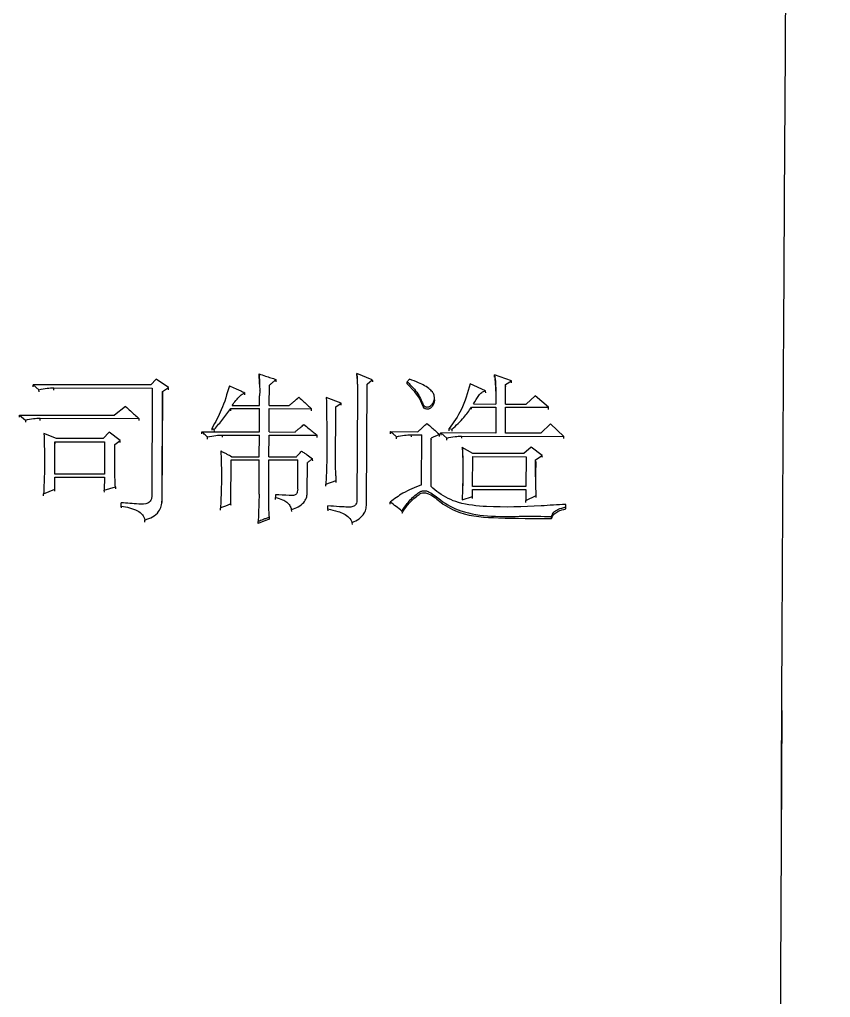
# Model space of a CAD drawing. Header units: millimetres. Extents: x 2448 to 4397, y 790 to 2168.
# Drawn here: x 2874.71 to 2885.37, y 1966.72 to 1979.56 of the extents above; entities that cross this region are included whole.
import ezdxf

# ---------------------------------------------------------------- set-up
doc = ezdxf.new("R2010")
doc.units = ezdxf.units.MM

msp = doc.modelspace()

# ---------------------------------------------------------------- linework, layer by layer
at = {"color": 7, "linetype": 'Continuous', "lineweight": 25}
for p, q in [((2879.346, 1974.829), (2879.142, 1974.912)), ((2879.143, 1974.883), (2879.148, 1974.8)), ((2881.176, 1974.817), (2880.953, 1974.892)), ((2874.887, 1974.764), (2874.965, 1974.698)), ((2876.435, 1974.761), (2874.887, 1974.764)), ((2874.888, 1974.735), (2874.887, 1974.764)), ((2876.504, 1974.835), (2876.435, 1974.761)), ((2876.669, 1974.727), (2876.504, 1974.835)), ((2877.991, 1974.492), (2877.993, 1974.757)), ((2877.994, 1974.729), (2877.993, 1974.757)), ((2879.148, 1974.8), (2879.15, 1974.73)), ((2879.27, 1973.215), (2879.278, 1974.771)), ((2879.278, 1974.771), (2879.346, 1974.829)), ((2879.805, 1974.774), (2879.804, 1974.803)), ((2880.835, 1974.685), (2880.631, 1974.777)), ((2881.097, 1974.51), (2881.098, 1974.767)), ((2881.098, 1974.767), (2881.176, 1974.817)), ((2881.099, 1974.739), (2881.098, 1974.767)), ((2874.966, 1974.669), (2874.965, 1974.698)), ((2875.16, 1974.722), (2876.454, 1974.719)), ((2875.16, 1974.693), (2875.16, 1974.722)), ((2876.454, 1974.719), (2876.447, 1973.288)), ((2876.583, 1973.246), (2876.59, 1974.677)), ((2876.584, 1973.219), (2876.591, 1974.649)), ((2876.59, 1974.677), (2876.669, 1974.727)), ((2877.672, 1974.63), (2877.671, 1974.659)), ((2877.865, 1974.691), (2877.866, 1974.685)), ((2877.865, 1974.492), (2877.865, 1974.617)), ((2879.151, 1974.655), (2879.143, 1973.248)), ((2880.163, 1974.578), (2880.162, 1974.607)), ((2880.836, 1974.656), (2880.835, 1974.685)), ((2881.487, 1974.617), (2881.369, 1974.51)), ((2881.661, 1974.467), (2881.487, 1974.617)), ((2876.103, 1974.479), (2875.956, 1974.363)), ((2877.505, 1974.493), (2877.865, 1974.492)), ((2877.991, 1974.492), (2878.254, 1974.491)), ((2878.936, 1974.523), (2878.741, 1974.598)), ((2878.867, 1974.473), (2878.936, 1974.523)), ((2880.678, 1974.511), (2880.97, 1974.51)), ((2881.097, 1974.51), (2881.369, 1974.51)), ((2874.71, 1974.366), (2874.787, 1974.299)), ((2874.71, 1974.366), (2875.956, 1974.363)), ((2874.711, 1974.338), (2874.71, 1974.366)), ((2877.485, 1974.451), (2877.865, 1974.451)), ((2877.863, 1974.143), (2877.865, 1974.451)), ((2877.989, 1974.143), (2877.991, 1974.45)), ((2877.991, 1974.45), (2878.546, 1974.449)), ((2878.863, 1973.7), (2878.867, 1974.473)), ((2880.649, 1974.47), (2880.97, 1974.469)), ((2880.97, 1974.469), (2880.968, 1974.128)), ((2881.095, 1974.128), (2881.097, 1974.469)), ((2881.097, 1974.469), (2881.661, 1974.467)), ((2874.982, 1974.324), (2876.277, 1974.321)), ((2874.983, 1974.296), (2874.982, 1974.324)), ((2881.689, 1974.251), (2881.562, 1974.127)), ((2881.864, 1974.085), (2881.689, 1974.251)), ((2875.195, 1974.057), (2875.03, 1974.124)), ((2875.887, 1974.139), (2875.808, 1974.056)), ((2876.032, 1974.031), (2875.887, 1974.139)), ((2877.104, 1974.145), (2877.863, 1974.143)), ((2877.104, 1974.117), (2877.104, 1974.145)), ((2877.241, 1974.167), (2877.24, 1974.194)), ((2877.27, 1974.15), (2877.269, 1974.178)), ((2877.376, 1974.103), (2877.863, 1974.102)), ((2877.377, 1974.075), (2877.376, 1974.103)), ((2877.861, 1973.819), (2877.863, 1974.102)), ((2877.988, 1973.818), (2877.989, 1974.101)), ((2877.989, 1974.143), (2878.33, 1974.142)), ((2877.989, 1974.101), (2878.622, 1974.1)), ((2877.99, 1974.074), (2877.989, 1974.101)), ((2879.586, 1974.148), (2879.946, 1974.147)), ((2879.587, 1974.12), (2879.586, 1974.148)), ((2879.858, 1974.106), (2879.995, 1974.105)), ((2879.859, 1974.078), (2879.858, 1974.106)), ((2879.991, 1973.447), (2879.995, 1974.105)), ((2880.248, 1974.13), (2880.325, 1974.063)), ((2880.968, 1974.128), (2880.248, 1974.13)), ((2880.249, 1974.102), (2880.248, 1974.13)), ((2880.355, 1974.188), (2880.394, 1974.179)), ((2880.356, 1974.16), (2880.355, 1974.188)), ((2881.562, 1974.127), (2881.095, 1974.128)), ((2875.173, 1973.591), (2875.175, 1974.016)), ((2875.175, 1974.016), (2875.827, 1974.014)), ((2875.808, 1974.056), (2875.195, 1974.057)), ((2875.827, 1974.014), (2875.825, 1973.589)), ((2875.962, 1973.631), (2875.964, 1973.981)), ((2875.964, 1973.981), (2876.032, 1974.031)), ((2877.182, 1974.051), (2877.181, 1974.078)), ((2879.664, 1974.054), (2879.664, 1974.081)), ((2880.118, 1973.43), (2880.121, 1974.063)), ((2880.326, 1974.036), (2880.325, 1974.063)), ((2880.52, 1974.088), (2881.864, 1974.085)), ((2880.521, 1974.06), (2880.52, 1974.088)), ((2880.665, 1973.862), (2880.529, 1973.938)), ((2881.337, 1973.861), (2880.665, 1973.862)), ((2881.435, 1973.944), (2881.337, 1973.861)), ((2881.58, 1973.836), (2881.435, 1973.944)), ((2881.492, 1973.777), (2881.58, 1973.836)), ((2877.488, 1973.202), (2877.491, 1973.778)), ((2877.491, 1973.778), (2877.861, 1973.777)), ((2877.501, 1973.819), (2877.861, 1973.819)), ((2877.858, 1973.326), (2877.861, 1973.777)), ((2877.985, 1973.268), (2877.987, 1973.777)), ((2877.987, 1973.777), (2878.367, 1973.776)), ((2877.988, 1973.818), (2878.348, 1973.817)), ((2878.365, 1973.392), (2878.367, 1973.776)), ((2878.491, 1973.342), (2878.493, 1973.742)), ((2880.663, 1973.429), (2880.665, 1973.821)), ((2880.665, 1973.821), (2881.366, 1973.819)), ((2881.366, 1973.819), (2881.364, 1973.427)), ((2881.493, 1973.75), (2881.492, 1973.777)), ((2881.493, 1973.75), (2881.493, 1973.678)), ((2875.825, 1973.589), (2875.173, 1973.591)), ((2875.963, 1973.604), (2875.962, 1973.631)), ((2878.746, 1973.633), (2878.735, 1973.458)), ((2875.172, 1973.391), (2875.173, 1973.549)), ((2875.173, 1973.549), (2875.825, 1973.548)), ((2875.174, 1973.523), (2875.173, 1973.549)), ((2875.825, 1973.548), (2875.824, 1973.381)), ((2878.735, 1973.458), (2878.872, 1973.508)), ((2875.026, 1973.332), (2875.172, 1973.391)), ((2875.026, 1973.306), (2875.026, 1973.332)), ((2875.824, 1973.381), (2875.97, 1973.422)), ((2875.825, 1973.355), (2875.824, 1973.381)), ((2875.97, 1973.422), (2875.971, 1973.395)), ((2878.492, 1973.315), (2878.491, 1973.342)), ((2880.662, 1973.295), (2880.663, 1973.387)), ((2881.364, 1973.427), (2880.663, 1973.429)), ((2880.663, 1973.387), (2881.363, 1973.386)), ((2880.663, 1973.361), (2880.663, 1973.387)), ((2881.363, 1973.386), (2881.363, 1973.244)), ((2876.047, 1973.171), (2876.047, 1973.213)), ((2876.584, 1973.219), (2876.583, 1973.246)), ((2877.986, 1973.241), (2877.985, 1973.268)), ((2878.073, 1973.318), (2878.072, 1973.284)), ((2878.073, 1973.258), (2878.072, 1973.284)), ((2879.27, 1973.188), (2879.27, 1973.215)), ((2879.582, 1973.196), (2879.581, 1973.222)), ((2880.526, 1973.254), (2880.662, 1973.295)), ((2881.363, 1973.244), (2881.499, 1973.31)), ((2881.363, 1973.218), (2881.363, 1973.244)), ((2881.888, 1973.159), (2881.888, 1973.192)), ((2881.889, 1973.166), (2881.888, 1973.192)), ((2876.048, 1973.146), (2876.047, 1973.171)), ((2877.352, 1973.118), (2877.351, 1973.144)), ((2878.287, 1973.099), (2878.286, 1973.125)), ((2878.763, 1973.132), (2878.763, 1973.174)), ((2878.764, 1973.106), (2878.763, 1973.132)), ((2881.889, 1973.133), (2881.888, 1973.159)), ((2879.084, 1972.93), (2879.083, 1972.956))]:
    msp.add_line(p, q, dxfattribs=at)
at = {"color": 7, "linetype": 'Continuous', "lineweight": 25, "flags": 128}
for points in [[(2877.858, 1974.878), (2877.858, 1974.894), (2877.857, 1974.907)], [(2879.143, 1974.883), (2879.143, 1974.9), (2879.142, 1974.912)], [(2880.954, 1974.863), (2880.953, 1974.879), (2880.953, 1974.892)], [(2878.082, 1974.803), (2878.081, 1974.819), (2878.081, 1974.832)], [(2879.279, 1974.742), (2879.278, 1974.758), (2879.278, 1974.771)], [(2879.346, 1974.829), (2879.347, 1974.813), (2879.347, 1974.8)], [(2880.16, 1974.577), (2880.164, 1974.56), (2880.155, 1974.517), (2880.133, 1974.477), (2880.112, 1974.457), (2880.085, 1974.445), (2880.058, 1974.443), (2880.042, 1974.448), (2880.029, 1974.457), (2880.014, 1974.478), (2879.964, 1974.586), (2879.904, 1974.671), (2879.805, 1974.774), (2879.805, 1974.774)], [(2881.177, 1974.788), (2881.177, 1974.804), (2881.176, 1974.817)], [(2876.591, 1974.649), (2876.591, 1974.665), (2876.59, 1974.677)], [(2876.669, 1974.698), (2876.669, 1974.714), (2876.669, 1974.727)], [(2878.937, 1974.495), (2878.936, 1974.51), (2878.936, 1974.523)], [(2877.486, 1974.423), (2877.485, 1974.439), (2877.485, 1974.451)], [(2877.992, 1974.422), (2877.991, 1974.438), (2877.991, 1974.45)], [(2878.547, 1974.421), (2878.546, 1974.437), (2878.546, 1974.449)], [(2878.868, 1974.445), (2878.868, 1974.461), (2878.867, 1974.473)], [(2880.65, 1974.441), (2880.649, 1974.45), (2880.649, 1974.458), (2880.649, 1974.47)], [(2881.097, 1974.44), (2881.097, 1974.456), (2881.097, 1974.469)], [(2881.662, 1974.439), (2881.662, 1974.455), (2881.661, 1974.467)], [(2874.787, 1974.299), (2874.788, 1974.285), (2874.788, 1974.272)], [(2876.277, 1974.321), (2876.277, 1974.305), (2876.278, 1974.293)], [(2877.24, 1974.194), (2877.255, 1974.186), (2877.269, 1974.178)], [(2878.623, 1974.072), (2878.622, 1974.088), (2878.622, 1974.1)], [(2880.228, 1974.113), (2880.188, 1974.094), (2880.154, 1974.079), (2880.121, 1974.063)], [(2880.229, 1974.086), (2880.229, 1974.101), (2880.228, 1974.113)], [(2880.395, 1974.152), (2880.395, 1974.164), (2880.394, 1974.171), (2880.394, 1974.179)], [(2875.176, 1973.988), (2875.176, 1974.004), (2875.175, 1974.016)], [(2875.964, 1973.954), (2875.964, 1973.969), (2875.964, 1973.981)], [(2876.033, 1974.003), (2876.032, 1974.018), (2876.032, 1974.031)], [(2880.122, 1974.036), (2880.121, 1974.051), (2880.121, 1974.063)], [(2881.864, 1974.057), (2881.864, 1974.072), (2881.864, 1974.085)], [(2880.53, 1973.91), (2880.53, 1973.925), (2880.529, 1973.938)], [(2881.581, 1973.808), (2881.58, 1973.823), (2881.58, 1973.836)], [(2877.492, 1973.751), (2877.491, 1973.766), (2877.491, 1973.778)], [(2877.988, 1973.75), (2877.988, 1973.764), (2877.987, 1973.777)], [(2878.494, 1973.715), (2878.494, 1973.73), (2878.493, 1973.742)], [(2878.563, 1973.765), (2878.562, 1973.78), (2878.562, 1973.792)], [(2880.666, 1973.794), (2880.665, 1973.809), (2880.665, 1973.821)], [(2878.736, 1973.432), (2878.736, 1973.446), (2878.735, 1973.458)], [(2878.873, 1973.481), (2878.872, 1973.496), (2878.872, 1973.508)], [(2875.173, 1973.364), (2875.172, 1973.379), (2875.172, 1973.391)], [(2877.489, 1973.176), (2877.488, 1973.19), (2877.488, 1973.202)], [(2880.663, 1973.269), (2880.662, 1973.283), (2880.662, 1973.295)], [(2881.5, 1973.284), (2881.5, 1973.298), (2881.499, 1973.31)], [(2879.736, 1973.105), (2879.736, 1973.098), (2879.737, 1973.092), (2879.737, 1973.079)], [(2876.358, 1972.961), (2876.358, 1972.968), (2876.358, 1972.976), (2876.357, 1972.987)], [(2877.848, 1972.94), (2877.847, 1972.955), (2877.847, 1972.967)], [(2877.994, 1972.999), (2877.921, 1972.97), (2877.848, 1972.94)], [(2877.994, 1972.999), (2877.994, 1973.013), (2877.993, 1973.025)], [(2881.703, 1973.008), (2881.703, 1973.015), (2881.703, 1973.022), (2881.702, 1973.034)], [(2884.728, 1970.485), (2884.71, 1967.016), (2884.688, 1962.24), (2884.669, 1957.395), (2884.654, 1952.504), (2884.642, 1947.591)]]:
    msp.add_lwpolyline(points, dxfattribs=at)
at = {"color": 7, "linetype": 'Continuous', "lineweight": 25}
for points, knots in [([(2884.722, 1969.079), (2884.724, 1969.716), (2884.735, 1972.173), (2884.758, 1976.322), (2884.793, 1982), (2884.838, 1987.906), (2884.892, 1993.88), (2884.951, 1999.355), (2885.015, 2004.243), (2885.083, 2008.503), (2885.147, 2011.77), (2885.207, 2014.184), (2885.261, 2015.94), (2885.313, 2017.184), (2885.348, 2017.856), (2885.366, 2018.015), (2885.367, 2018.028)], [0, 0, 0, 0, 0.025081, 0.096731, 0.168379, 0.261527, 0.354972, 0.448119, 0.541261, 0.634699, 0.727839, 0.796603, 0.865366, 0.934128, 0.994724, 1, 1, 1, 1]), ([(2877.857, 1974.907), (2877.86, 1974.873), (2877.864, 1974.808), (2877.866, 1974.711), (2877.866, 1974.648), (2877.865, 1974.617)], [0, 0, 0, 0, 0.351074, 0.675448, 1, 1, 1, 1]), ([(2877.857, 1974.907), (2877.886, 1974.897), (2877.937, 1974.88), (2878.011, 1974.855), (2878.058, 1974.84), (2878.081, 1974.832)], [0, 0, 0, 0, 0.379145, 0.689572, 1, 1, 1, 1]), ([(2877.864, 1974.771), (2877.864, 1974.775), (2877.863, 1974.811), (2877.861, 1974.847), (2877.858, 1974.878)], [0, 0, 0, 0, 0.127926, 1, 1, 1, 1]), ([(2879.142, 1974.912), (2879.144, 1974.884), (2879.148, 1974.827), (2879.15, 1974.741), (2879.15, 1974.684), (2879.151, 1974.655)], [0, 0, 0, 0, 0.334077, 0.666963, 1, 1, 1, 1]), ([(2880.953, 1974.892), (2880.958, 1974.854), (2880.967, 1974.777), (2880.97, 1974.649), (2880.97, 1974.561), (2880.97, 1974.51)], [0, 0, 0, 0, 0.3030615, 0.6060835, 1, 1, 1, 1]), ([(2877.467, 1974.75), (2877.436, 1974.643), (2877.381, 1974.45), (2877.283, 1974.273), (2877.24, 1974.194)], [0, 0, 0, 0, 0.5572074, 1, 1, 1, 1]), ([(2877.467, 1974.75), (2877.494, 1974.738), (2877.542, 1974.717), (2877.61, 1974.686), (2877.651, 1974.668), (2877.671, 1974.659)], [0, 0, 0, 0, 0.398182, 0.699091, 1, 1, 1, 1]), ([(2878.081, 1974.832), (2878.07, 1974.822), (2878.049, 1974.805), (2878.02, 1974.78), (2878.002, 1974.765), (2877.993, 1974.757)], [0, 0, 0, 0, 0.381894, 0.690947, 1, 1, 1, 1]), ([(2879.804, 1974.803), (2879.837, 1974.771), (2879.918, 1974.694), (2879.983, 1974.582), (2880.014, 1974.499), (2880.037, 1974.478), (2880.055, 1974.471), (2880.076, 1974.471), (2880.1, 1974.478), (2880.125, 1974.495), (2880.149, 1974.528), (2880.165, 1974.572), (2880.162, 1974.619), (2880.143, 1974.663), (2880.079, 1974.73), (2879.969, 1974.785), (2879.874, 1974.821), (2879.833, 1974.836)], [0, 0, 0, 0, 0.134357, 0.322726, 0.376065, 0.394239, 0.409468, 0.428765, 0.453702, 0.478777, 0.515107, 0.570759, 0.612235, 0.653529, 0.71083, 0.875924, 1, 1, 1, 1]), ([(2879.804, 1974.803), (2879.806, 1974.806), (2879.812, 1974.813), (2879.822, 1974.824), (2879.829, 1974.832), (2879.833, 1974.836)], [0, 0, 0, 0, 0.255796, 0.627898, 1, 1, 1, 1]), ([(2880.631, 1974.777), (2880.599, 1974.659), (2880.542, 1974.448), (2880.413, 1974.268), (2880.355, 1974.188)], [0, 0, 0, 0, 0.5548, 1, 1, 1, 1]), ([(2880.956, 1974.845), (2880.956, 1974.845), (2880.956, 1974.845), (2880.956, 1974.844), (2880.957, 1974.839), (2880.96, 1974.798), (2880.966, 1974.721), (2880.969, 1974.641), (2880.97, 1974.603), (2880.97, 1974.582), (2880.97, 1974.571), (2880.97, 1974.565)], [0, 0, 0, 0, 0.005869, 0.01253, 0.027505, 0.074273, 0.467467, 0.715309, 0.841666, 0.89519, 1, 1, 1, 1]), ([(2874.965, 1974.698), (2875.001, 1974.706), (2875.065, 1974.72), (2875.131, 1974.722), (2875.16, 1974.722)], [0, 0, 0, 0, 0.558776, 1, 1, 1, 1]), ([(2877.505, 1974.493), (2877.52, 1974.514), (2877.545, 1974.55), (2877.585, 1974.596), (2877.623, 1974.633), (2877.655, 1974.65), (2877.671, 1974.659)], [0, 0, 0, 0, 0.3353266, 0.5539346, 0.7748905, 1, 1, 1, 1]), ([(2880.678, 1974.511), (2880.698, 1974.55), (2880.727, 1974.604), (2880.781, 1974.667), (2880.817, 1974.679), (2880.835, 1974.685)], [0, 0, 0, 0, 0.550846, 0.772189, 1, 1, 1, 1]), ([(2876.103, 1974.479), (2876.124, 1974.46), (2876.164, 1974.424), (2876.222, 1974.371), (2876.259, 1974.338), (2876.277, 1974.321)], [0, 0, 0, 0, 0.372499, 0.686249, 1, 1, 1, 1]), ([(2878.254, 1974.491), (2878.265, 1974.501), (2878.288, 1974.52), (2878.33, 1974.556), (2878.361, 1974.582), (2878.381, 1974.599)], [0, 0, 0, 0, 0.264388, 0.528776, 1, 1, 1, 1]), ([(2878.381, 1974.599), (2878.403, 1974.579), (2878.441, 1974.545), (2878.496, 1974.495), (2878.529, 1974.464), (2878.546, 1974.449)], [0, 0, 0, 0, 0.393832, 0.696916, 1, 1, 1, 1]), ([(2878.741, 1974.598), (2878.744, 1974.449), (2878.748, 1974.224), (2878.747, 1973.903), (2878.746, 1973.73), (2878.746, 1973.633)], [0, 0, 0, 0, 0.465673, 0.698506, 1, 1, 1, 1]), ([(2877.269, 1974.178), (2877.288, 1974.2), (2877.327, 1974.244), (2877.4, 1974.334), (2877.451, 1974.405), (2877.485, 1974.451)], [0, 0, 0, 0, 0.25098, 0.501993, 1, 1, 1, 1]), ([(2880.394, 1974.179), (2880.448, 1974.229), (2880.544, 1974.318), (2880.617, 1974.423), (2880.649, 1974.47)], [0, 0, 0, 0, 0.563509, 1, 1, 1, 1]), ([(2874.787, 1974.299), (2874.823, 1974.308), (2874.887, 1974.322), (2874.953, 1974.323), (2874.982, 1974.324)], [0, 0, 0, 0, 0.55878, 1, 1, 1, 1]), ([(2878.33, 1974.142), (2878.341, 1974.152), (2878.364, 1974.171), (2878.403, 1974.204), (2878.431, 1974.228), (2878.447, 1974.242)], [0, 0, 0, 0, 0.28642, 0.572841, 1, 1, 1, 1]), ([(2878.447, 1974.242), (2878.47, 1974.223), (2878.511, 1974.19), (2878.569, 1974.143), (2878.604, 1974.114), (2878.622, 1974.1)], [0, 0, 0, 0, 0.391459, 0.695729, 1, 1, 1, 1]), ([(2879.946, 1974.147), (2879.957, 1974.157), (2879.979, 1974.177), (2880.018, 1974.213), (2880.046, 1974.239), (2880.064, 1974.255)], [0, 0, 0, 0, 0.275913, 0.551825, 1, 1, 1, 1]), ([(2880.064, 1974.255), (2880.086, 1974.236), (2880.124, 1974.203), (2880.179, 1974.155), (2880.212, 1974.127), (2880.228, 1974.113)], [0, 0, 0, 0, 0.404353, 0.702177, 1, 1, 1, 1]), ([(2875.03, 1974.124), (2875.034, 1974.013), (2875.041, 1973.826), (2875.036, 1973.562), (2875.029, 1973.409), (2875.026, 1973.332)], [0, 0, 0, 0, 0.421545, 0.710677, 1, 1, 1, 1]), ([(2877.181, 1974.078), (2877.17, 1974.088), (2877.151, 1974.104), (2877.126, 1974.126), (2877.111, 1974.138), (2877.104, 1974.145)], [0, 0, 0, 0, 0.4296253, 0.7148127, 1, 1, 1, 1]), ([(2877.181, 1974.078), (2877.217, 1974.086), (2877.281, 1974.101), (2877.347, 1974.102), (2877.376, 1974.103)], [0, 0, 0, 0, 0.558776, 1, 1, 1, 1]), ([(2879.664, 1974.081), (2879.652, 1974.091), (2879.634, 1974.107), (2879.608, 1974.129), (2879.593, 1974.141), (2879.586, 1974.148)], [0, 0, 0, 0, 0.4296254, 0.7148127, 1, 1, 1, 1]), ([(2879.664, 1974.081), (2879.699, 1974.089), (2879.763, 1974.104), (2879.829, 1974.105), (2879.858, 1974.106)], [0, 0, 0, 0, 0.558776, 1, 1, 1, 1]), ([(2880.325, 1974.063), (2880.361, 1974.071), (2880.425, 1974.086), (2880.491, 1974.087), (2880.52, 1974.088)], [0, 0, 0, 0, 0.558776, 1, 1, 1, 1]), ([(2877.355, 1973.895), (2877.359, 1973.795), (2877.365, 1973.62), (2877.361, 1973.369), (2877.355, 1973.219), (2877.351, 1973.144)], [0, 0, 0, 0, 0.400119, 0.699938, 1, 1, 1, 1]), ([(2877.355, 1973.895), (2877.368, 1973.888), (2877.395, 1973.874), (2877.443, 1973.849), (2877.479, 1973.831), (2877.501, 1973.819)], [0, 0, 0, 0, 0.271194, 0.542387, 1, 1, 1, 1]), ([(2878.348, 1973.817), (2878.358, 1973.828), (2878.374, 1973.846), (2878.397, 1973.871), (2878.41, 1973.885), (2878.416, 1973.892)], [0, 0, 0, 0, 0.431977, 0.715989, 1, 1, 1, 1]), ([(2878.416, 1973.892), (2878.429, 1973.884), (2878.453, 1973.867), (2878.501, 1973.834), (2878.538, 1973.809), (2878.562, 1973.792)], [0, 0, 0, 0, 0.2501465, 0.500293, 1, 1, 1, 1]), ([(2880.529, 1973.938), (2880.532, 1973.856), (2880.539, 1973.702), (2880.537, 1973.473), (2880.529, 1973.327), (2880.526, 1973.254)], [0, 0, 0, 0, 0.358343, 0.678963, 1, 1, 1, 1]), ([(2880.532, 1973.861), (2880.532, 1973.861), (2880.532, 1973.861), (2880.532, 1973.858), (2880.532, 1973.853), (2880.534, 1973.781), (2880.538, 1973.596), (2880.533, 1973.441), (2880.531, 1973.356)], [0, 0, 0, 0, 0.016341, 0.02851, 0.041081, 0.069133, 0.496707, 1, 1, 1, 1]), ([(2878.562, 1973.792), (2878.556, 1973.788), (2878.545, 1973.78), (2878.528, 1973.767), (2878.511, 1973.755), (2878.499, 1973.746), (2878.493, 1973.742)], [0, 0, 0, 0, 0.25, 0.5, 0.75, 1, 1, 1, 1]), ([(2881.499, 1973.31), (2881.497, 1973.386), (2881.493, 1973.501), (2881.492, 1973.657), (2881.492, 1973.737), (2881.492, 1973.777)], [0, 0, 0, 0, 0.484105, 0.742039, 1, 1, 1, 1]), ([(2875.97, 1973.422), (2875.968, 1973.451), (2875.965, 1973.5), (2875.963, 1973.57), (2875.962, 1973.611), (2875.962, 1973.631)], [0, 0, 0, 0, 0.414536, 0.707214, 1, 1, 1, 1]), ([(2878.872, 1973.508), (2878.871, 1973.524), (2878.869, 1973.558), (2878.865, 1973.621), (2878.864, 1973.669), (2878.863, 1973.7)], [0, 0, 0, 0, 0.2590096, 0.5180266, 1, 1, 1, 1]), ([(2881.499, 1973.321), (2881.499, 1973.321), (2881.499, 1973.321), (2881.499, 1973.322), (2881.498, 1973.366), (2881.493, 1973.511), (2881.493, 1973.621), (2881.493, 1973.681)], [0, 0, 0, 0, 0.00473, 0.011681, 0.028051, 0.465534, 1, 1, 1, 1]), ([(2877.858, 1973.326), (2877.857, 1973.277), (2877.854, 1973.192), (2877.85, 1973.072), (2877.848, 1973.002), (2877.847, 1972.967)], [0, 0, 0, 0, 0.4159244, 0.7079617, 1, 1, 1, 1]), ([(2878.365, 1973.392), (2878.364, 1973.38), (2878.363, 1973.355), (2878.344, 1973.317), (2878.298, 1973.306), (2878.208, 1973.313), (2878.133, 1973.316), (2878.073, 1973.318)], [0, 0, 0, 0, 0.11057, 0.222492, 0.351381, 0.485058, 1, 1, 1, 1]), ([(2878.286, 1973.125), (2878.316, 1973.136), (2878.375, 1973.158), (2878.444, 1973.21), (2878.485, 1973.275), (2878.489, 1973.32), (2878.491, 1973.342)], [0, 0, 0, 0, 0.291601, 0.574827, 0.789606, 1, 1, 1, 1]), ([(2879.991, 1973.447), (2879.908, 1973.415), (2879.76, 1973.358), (2879.635, 1973.264), (2879.581, 1973.222)], [0, 0, 0, 0, 0.564631, 1, 1, 1, 1]), ([(2879.736, 1973.105), (2879.758, 1973.138), (2879.809, 1973.219), (2879.893, 1973.3), (2879.963, 1973.355), (2880.005, 1973.373), (2880.049, 1973.373), (2880.136, 1973.34), (2880.268, 1973.218), (2880.66, 1973.014), (2881.182, 1973.041), (2881.578, 1973.036), (2881.702, 1973.034)], [0, 0, 0, 0, 0.0564154, 0.1364543, 0.1634174, 0.1809371, 0.1985964, 0.2221412, 0.307801, 0.4493736, 0.8277768, 1, 1, 1, 1]), ([(2879.737, 1973.078), (2879.758, 1973.112), (2879.81, 1973.193), (2879.895, 1973.274), (2879.965, 1973.329), (2880.007, 1973.346), (2880.051, 1973.345), (2880.14, 1973.311), (2880.267, 1973.193), (2880.559, 1973.035), (2881.068, 1973.009), (2881.471, 1973.008), (2881.703, 1973.007)], [0, 0, 0, 0, 0.056285, 0.136762, 0.163885, 0.181242, 0.198724, 0.22256, 0.311621, 0.440708, 0.6778, 1, 1, 1, 1]), ([(2881.888, 1973.192), (2881.78, 1973.186), (2881.434, 1973.164), (2880.963, 1973.147), (2880.501, 1973.192), (2880.254, 1973.306), (2880.151, 1973.399), (2880.117, 1973.43)], [0, 0, 0, 0, 0.176191, 0.564927, 0.767939, 0.925025, 1, 1, 1, 1]), ([(2876.447, 1973.288), (2876.444, 1973.273), (2876.44, 1973.25), (2876.42, 1973.223), (2876.37, 1973.191), (2876.236, 1973.199), (2876.122, 1973.208), (2876.047, 1973.213)], [0, 0, 0, 0, 0.100565, 0.162248, 0.226019, 0.488422, 1, 1, 1, 1]), ([(2876.357, 1972.987), (2876.392, 1972.999), (2876.461, 1973.023), (2876.538, 1973.089), (2876.577, 1973.168), (2876.581, 1973.22), (2876.583, 1973.246)], [0, 0, 0, 0, 0.292405, 0.574681, 0.788856, 1, 1, 1, 1]), ([(2877.488, 1973.202), (2877.474, 1973.196), (2877.447, 1973.184), (2877.401, 1973.165), (2877.369, 1973.151), (2877.351, 1973.144)], [0, 0, 0, 0, 0.301125, 0.60225, 1, 1, 1, 1]), ([(2877.993, 1973.025), (2877.991, 1973.055), (2877.987, 1973.11), (2877.985, 1973.191), (2877.985, 1973.242), (2877.985, 1973.268)], [0, 0, 0, 0, 0.369394, 0.68461, 1, 1, 1, 1]), ([(2878.072, 1973.284), (2878.105, 1973.275), (2878.157, 1973.26), (2878.224, 1973.226), (2878.263, 1973.179), (2878.278, 1973.143), (2878.286, 1973.125)], [0, 0, 0, 0, 0.351487, 0.574562, 0.789411, 1, 1, 1, 1]), ([(2879.143, 1973.248), (2879.142, 1973.234), (2879.14, 1973.212), (2879.125, 1973.183), (2879.095, 1973.161), (2879.049, 1973.155), (2878.986, 1973.158), (2878.891, 1973.163), (2878.813, 1973.17), (2878.763, 1973.174)], [0, 0, 0, 0, 0.1003707, 0.1614113, 0.2246164, 0.3447457, 0.466615, 0.6581528, 1, 1, 1, 1]), ([(2879.083, 1972.956), (2879.115, 1972.97), (2879.176, 1972.997), (2879.24, 1973.066), (2879.269, 1973.143), (2879.269, 1973.191), (2879.27, 1973.215)], [0, 0, 0, 0, 0.291988, 0.573147, 0.787597, 1, 1, 1, 1]), ([(2879.736, 1973.105), (2879.71, 1973.125), (2879.659, 1973.164), (2879.607, 1973.203), (2879.581, 1973.222)], [0, 0, 0, 0, 0.500034, 1, 1, 1, 1]), ([(2876.047, 1973.171), (2876.12, 1973.158), (2876.222, 1973.139), (2876.33, 1973.062), (2876.348, 1973.012), (2876.357, 1972.987)], [0, 0, 0, 0, 0.573907, 0.791751, 1, 1, 1, 1]), ([(2877.987, 1973.108), (2877.987, 1973.118), (2877.987, 1973.138), (2877.986, 1973.164), (2877.986, 1973.178)], [0, 0, 0, 0, 0.475107, 1, 1, 1, 1]), ([(2878.763, 1973.132), (2878.806, 1973.122), (2878.878, 1973.105), (2878.974, 1973.073), (2879.043, 1973.025), (2879.07, 1972.979), (2879.083, 1972.956)], [0, 0, 0, 0, 0.3487489, 0.5727211, 0.7896327, 1, 1, 1, 1]), ([(2881.702, 1973.034), (2881.71, 1973.053), (2881.726, 1973.093), (2881.797, 1973.136), (2881.853, 1973.15), (2881.888, 1973.159)], [0, 0, 0, 0, 0.266382, 0.546349, 1, 1, 1, 1]), ([(2881.703, 1973.007), (2881.711, 1973.027), (2881.727, 1973.066), (2881.797, 1973.11), (2881.854, 1973.124), (2881.889, 1973.132)], [0, 0, 0, 0, 0.266219, 0.546187, 1, 1, 1, 1]), ([(2877.993, 1973.025), (2877.979, 1973.02), (2877.952, 1973.009), (2877.903, 1972.989), (2877.868, 1972.975), (2877.847, 1972.967)], [0, 0, 0, 0, 0.284146, 0.568292, 1, 1, 1, 1])]:
    msp.add_open_spline(points, degree=3, knots=knots, dxfattribs=at)

doc.saveas('drawing.dxf')
